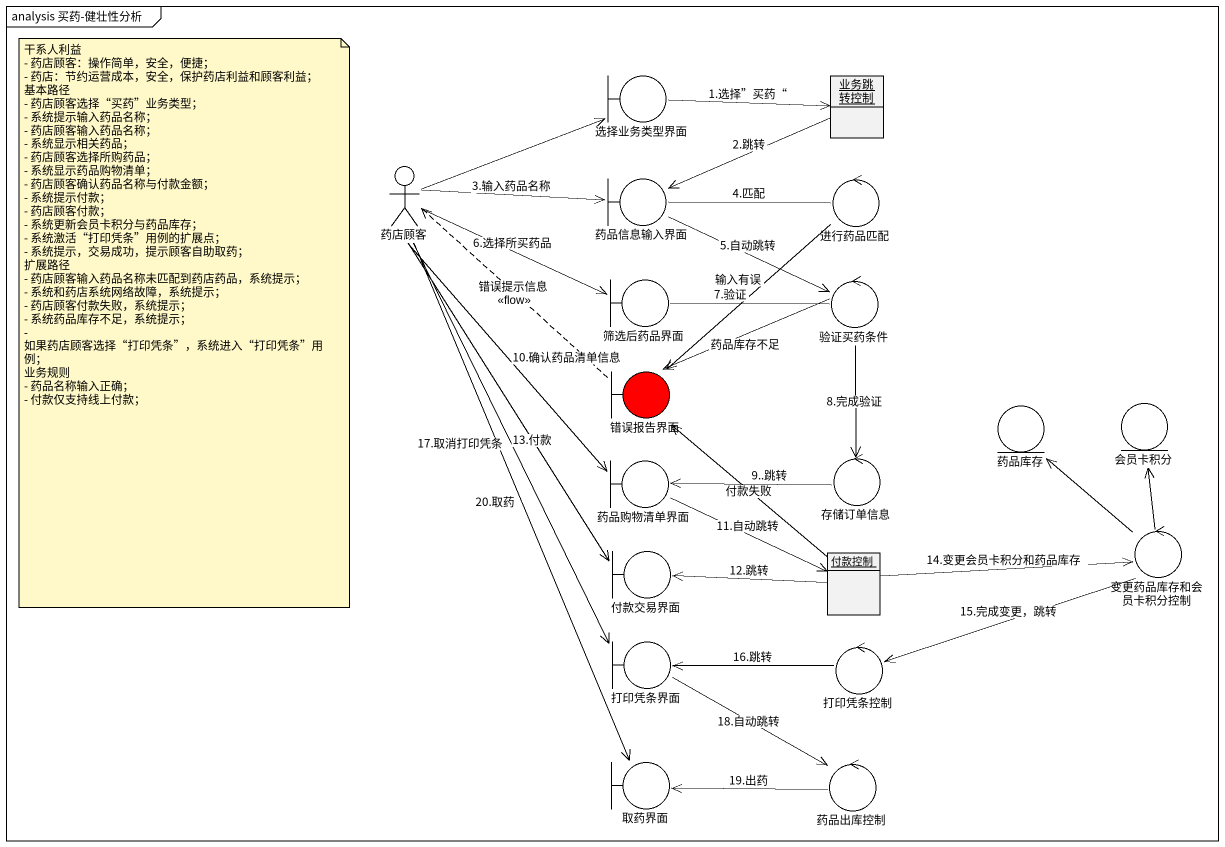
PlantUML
@startuml
mainframe analysis 买药-健壮性分析
allowmixing
hide circle
hide empty members
boundary 选择业务类型界面
object 业务跳转控制
actor 药店顾客
boundary 药品信息输入界面
control 进行药品匹配
boundary 筛选后药品界面
control 验证买药条件
boundary 错误报告界面 #FF0000
entity 药品库存
entity 会员卡积分
boundary 药品购物清单界面
control 存储订单信息
boundary 付款交易界面
object 付款控制
control 变更药品库存和会员卡积分控制
boundary 打印凭条界面
control 打印凭条控制
boundary 取药界面
control 药品出库控制
选择业务类型界面 -right-> 业务跳转控制 : 1.选择”买药“
业务跳转控制 -left-> 药品信息输入界面 : 2.跳转
药店顾客 -right-> 选择业务类型界面
药店顾客 -right-> 药品信息输入界面 : 3.输入药品名称
药店顾客 -right-> 筛选后药品界面 : 6.选择所买药品
药店顾客 --> 药品购物清单界面 : 10.确认药品清单信息
药店顾客 --> 付款交易界面 : 13.付款
药店顾客 --> 打印凭条界面 : 17.取消打印凭条
药店顾客 --> 取药界面 : 20.取药
药品信息输入界面 -right- 进行药品匹配 : 4.匹配
药品信息输入界面 -right-> 验证买药条件 : 5.自动跳转
进行药品匹配 --> 错误报告界面 : 输入有误
筛选后药品界面 -right- 验证买药条件 : 7.验证
验证买药条件 -left-> 错误报告界面 : 药品库存不足
验证买药条件 --> 存储订单信息 : 8.完成验证
错误报告界面 .up.> 药店顾客 : 错误提示信息\n<<flow>>
药品购物清单界面 <-right- 存储订单信息 : 9..跳转
药品购物清单界面 -right-> 付款控制 : 11.自动跳转
付款控制 -up-> 错误报告界面 : 付款失败
付款控制 -left-> 付款交易界面 : 12.跳转
付款控制 -right-> 变更药品库存和会员卡积分控制 : 14.变更会员卡积分和药品库存
变更药品库存和会员卡积分控制 -up-> 药品库存
变更药品库存和会员卡积分控制 -up-> 会员卡积分
变更药品库存和会员卡积分控制 -left-> 打印凭条控制 : 15.完成变更，跳转
打印凭条界面 -right-> 药品出库控制 : 18.自动跳转
打印凭条控制 -left-> 打印凭条界面 : 16.跳转
药品出库控制 -left-> 取药界面 : 19.出药
note as N1
  干系人利益
  - 药店顾客：操作简单，安全，便捷；
  - 药店：节约运营成本，安全，保护药店利益和顾客利益；
  基本路径
  - 药店顾客选择“买药”业务类型；
  - 系统提示输入药品名称；
  - 药店顾客输入药品名称；
  - 系统显示相关药品；
  - 药店顾客选择所购药品；
  - 系统显示药品购物清单；
  - 药店顾客确认药品名称与付款金额；
  - 系统提示付款；
  - 药店顾客付款；
  - 系统更新会员卡积分与药品库存；
  - 系统激活“打印凭条”用例的扩展点；
  - 系统提示，交易成功，提示顾客自助取药；
  扩展路径
  - 药店顾客输入药品名称未匹配到药店药品，系统提示；
  - 系统和药店系统网络故障，系统提示；
  - 药店顾客付款失败，系统提示；
  - 系统药品库存不足，系统提示；
  - 如果药店顾客选择“打印凭条”，系统进入“打印凭条”用例；
  业务规则
  - 药品名称输入正确；
  - 付款仅支持线上付款；
end note
@enduml
